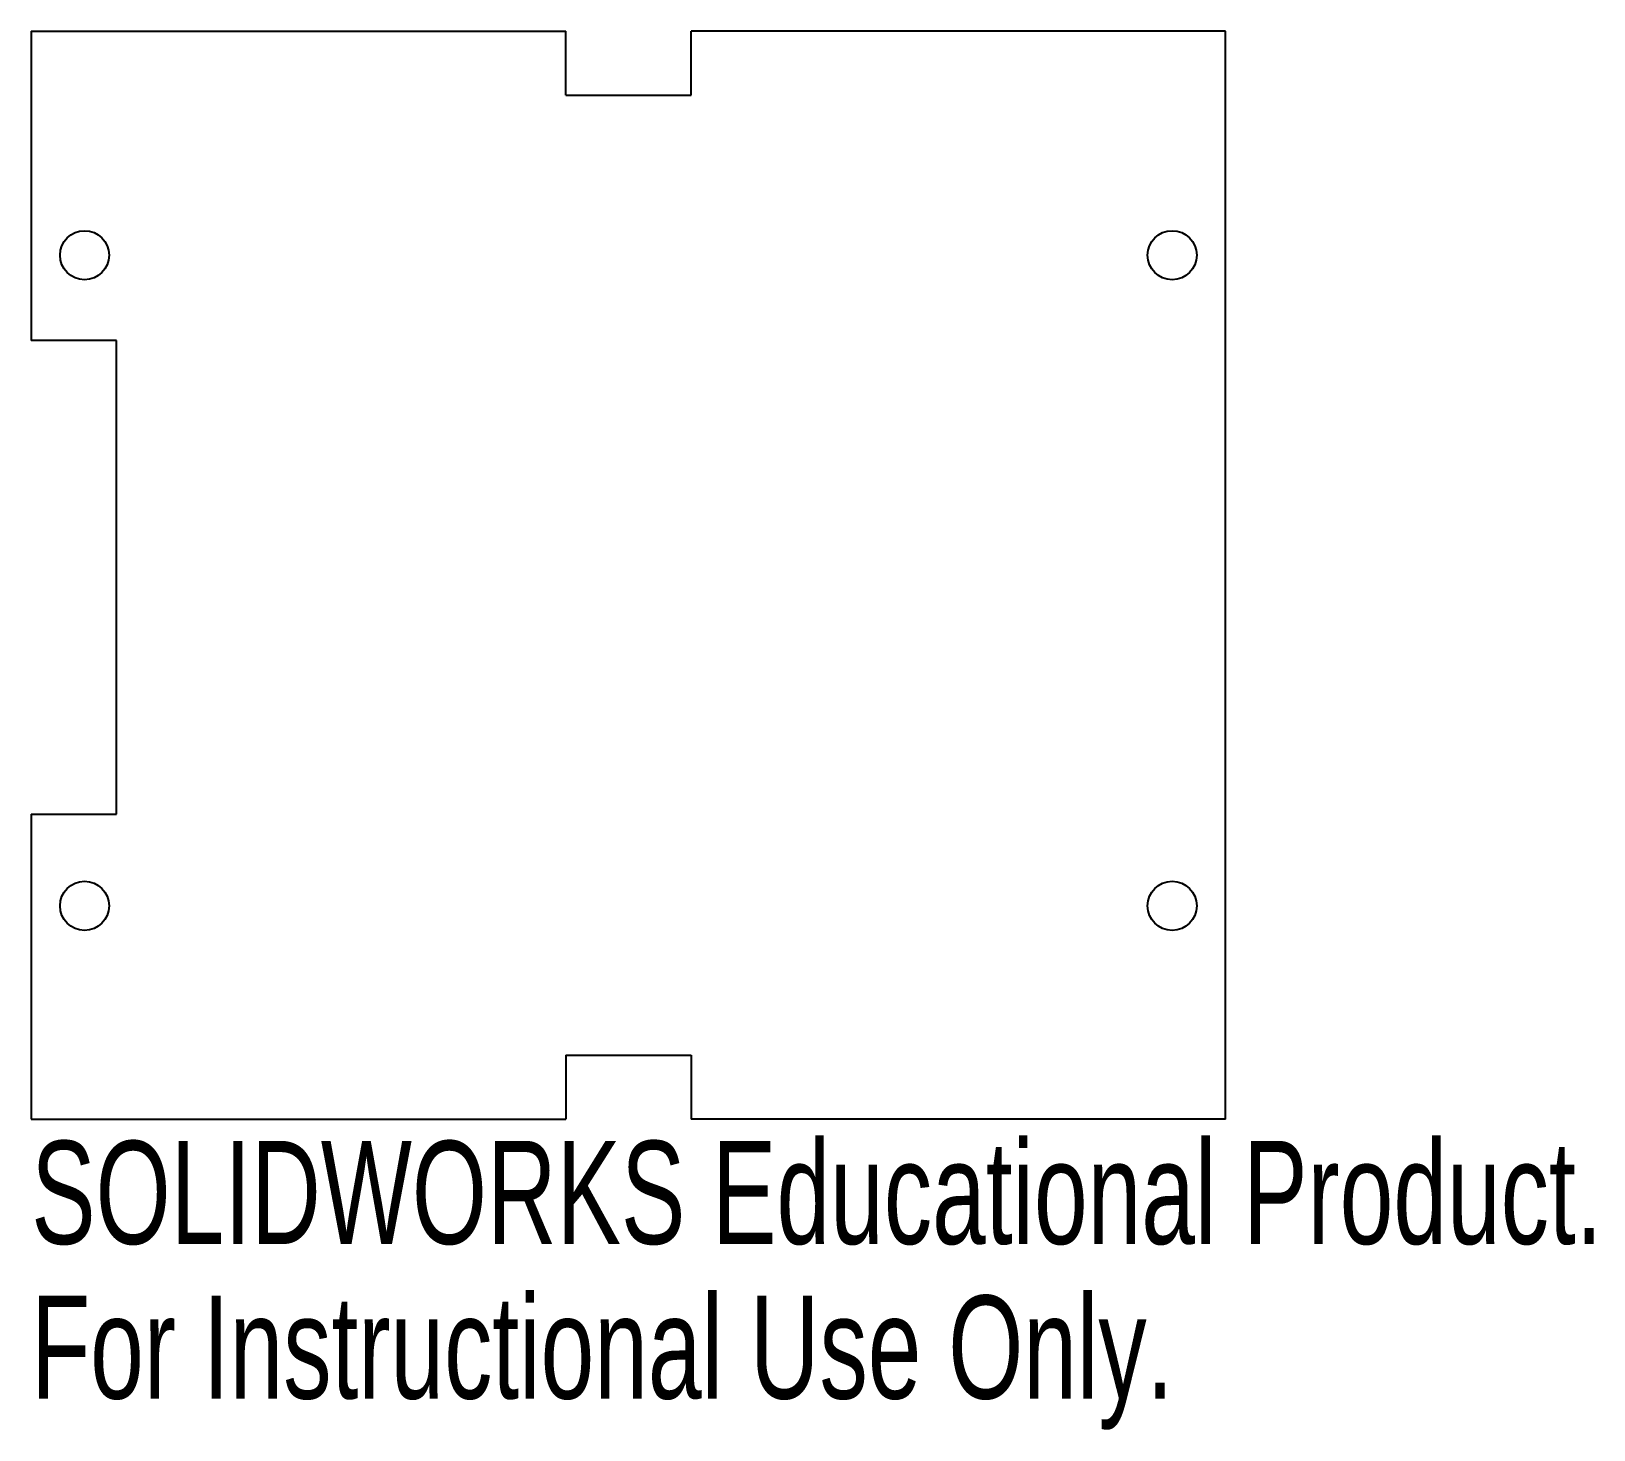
# Model space of a CAD drawing. Header units: millimetres. Extents: x 0 to 73.3, y -17.6 to 48.
import ezdxf

# ---------------------------------------------------------------- set-up
doc = ezdxf.new("R2010")
doc.units = ezdxf.units.MM
doc.styles.add('SLDTEXTSTYLE0', font='TXT', dxfattribs={"width": 0.7})

msp = doc.modelspace()

# ---------------------------------------------------------------- linework, layer by layer
at = {"color": 7, "linetype": 'Continuous', "lineweight": 25}
for p, q in [((0, 48), (25.06, 48)), ((0, 48), (0, 33.5)), ((25.06, 45), (25.06, 48)), ((56, 48), (30.94, 48)), ((30.94, 45), (30.94, 48)), ((56, -3), (56, 48)), ((25.06, 45), (30.94, 45)), ((4, 33.5), (0, 33.5)), ((4, 11.298), (4, 33.5)), ((0, 11.298), (4, 11.298)), ((0, 11.298), (0, -3)), ((25.06, 0), (25.06, -3)), ((25.06, 0), (30.94, 0)), ((30.94, 0), (30.94, -3)), ((0, -3), (25.06, -3)), ((56, -3), (30.94, -3))]:
    msp.add_line(p, q, dxfattribs=at)
for centre in [(2.5, 37.5), (53.5, 37.5), (2.5, 7), (53.5, 7)]:
    msp.add_circle(centre, 1.15, dxfattribs=at)

# ---------------------------------------------------------------- texts
at = {"color": 7, "linetype": 'Continuous', "char_height": 4.83362, "attachment_point": 1, "style": 'SLDTEXTSTYLE0'}
for s, insert in [('SOLIDWORKS Educational Product.', (0, -4.02)), ('For Instructional Use Only.', (0, -11.27))]:
    msp.add_mtext(s, dxfattribs=dict(at, insert=insert))

doc.saveas('drawing.dxf')
